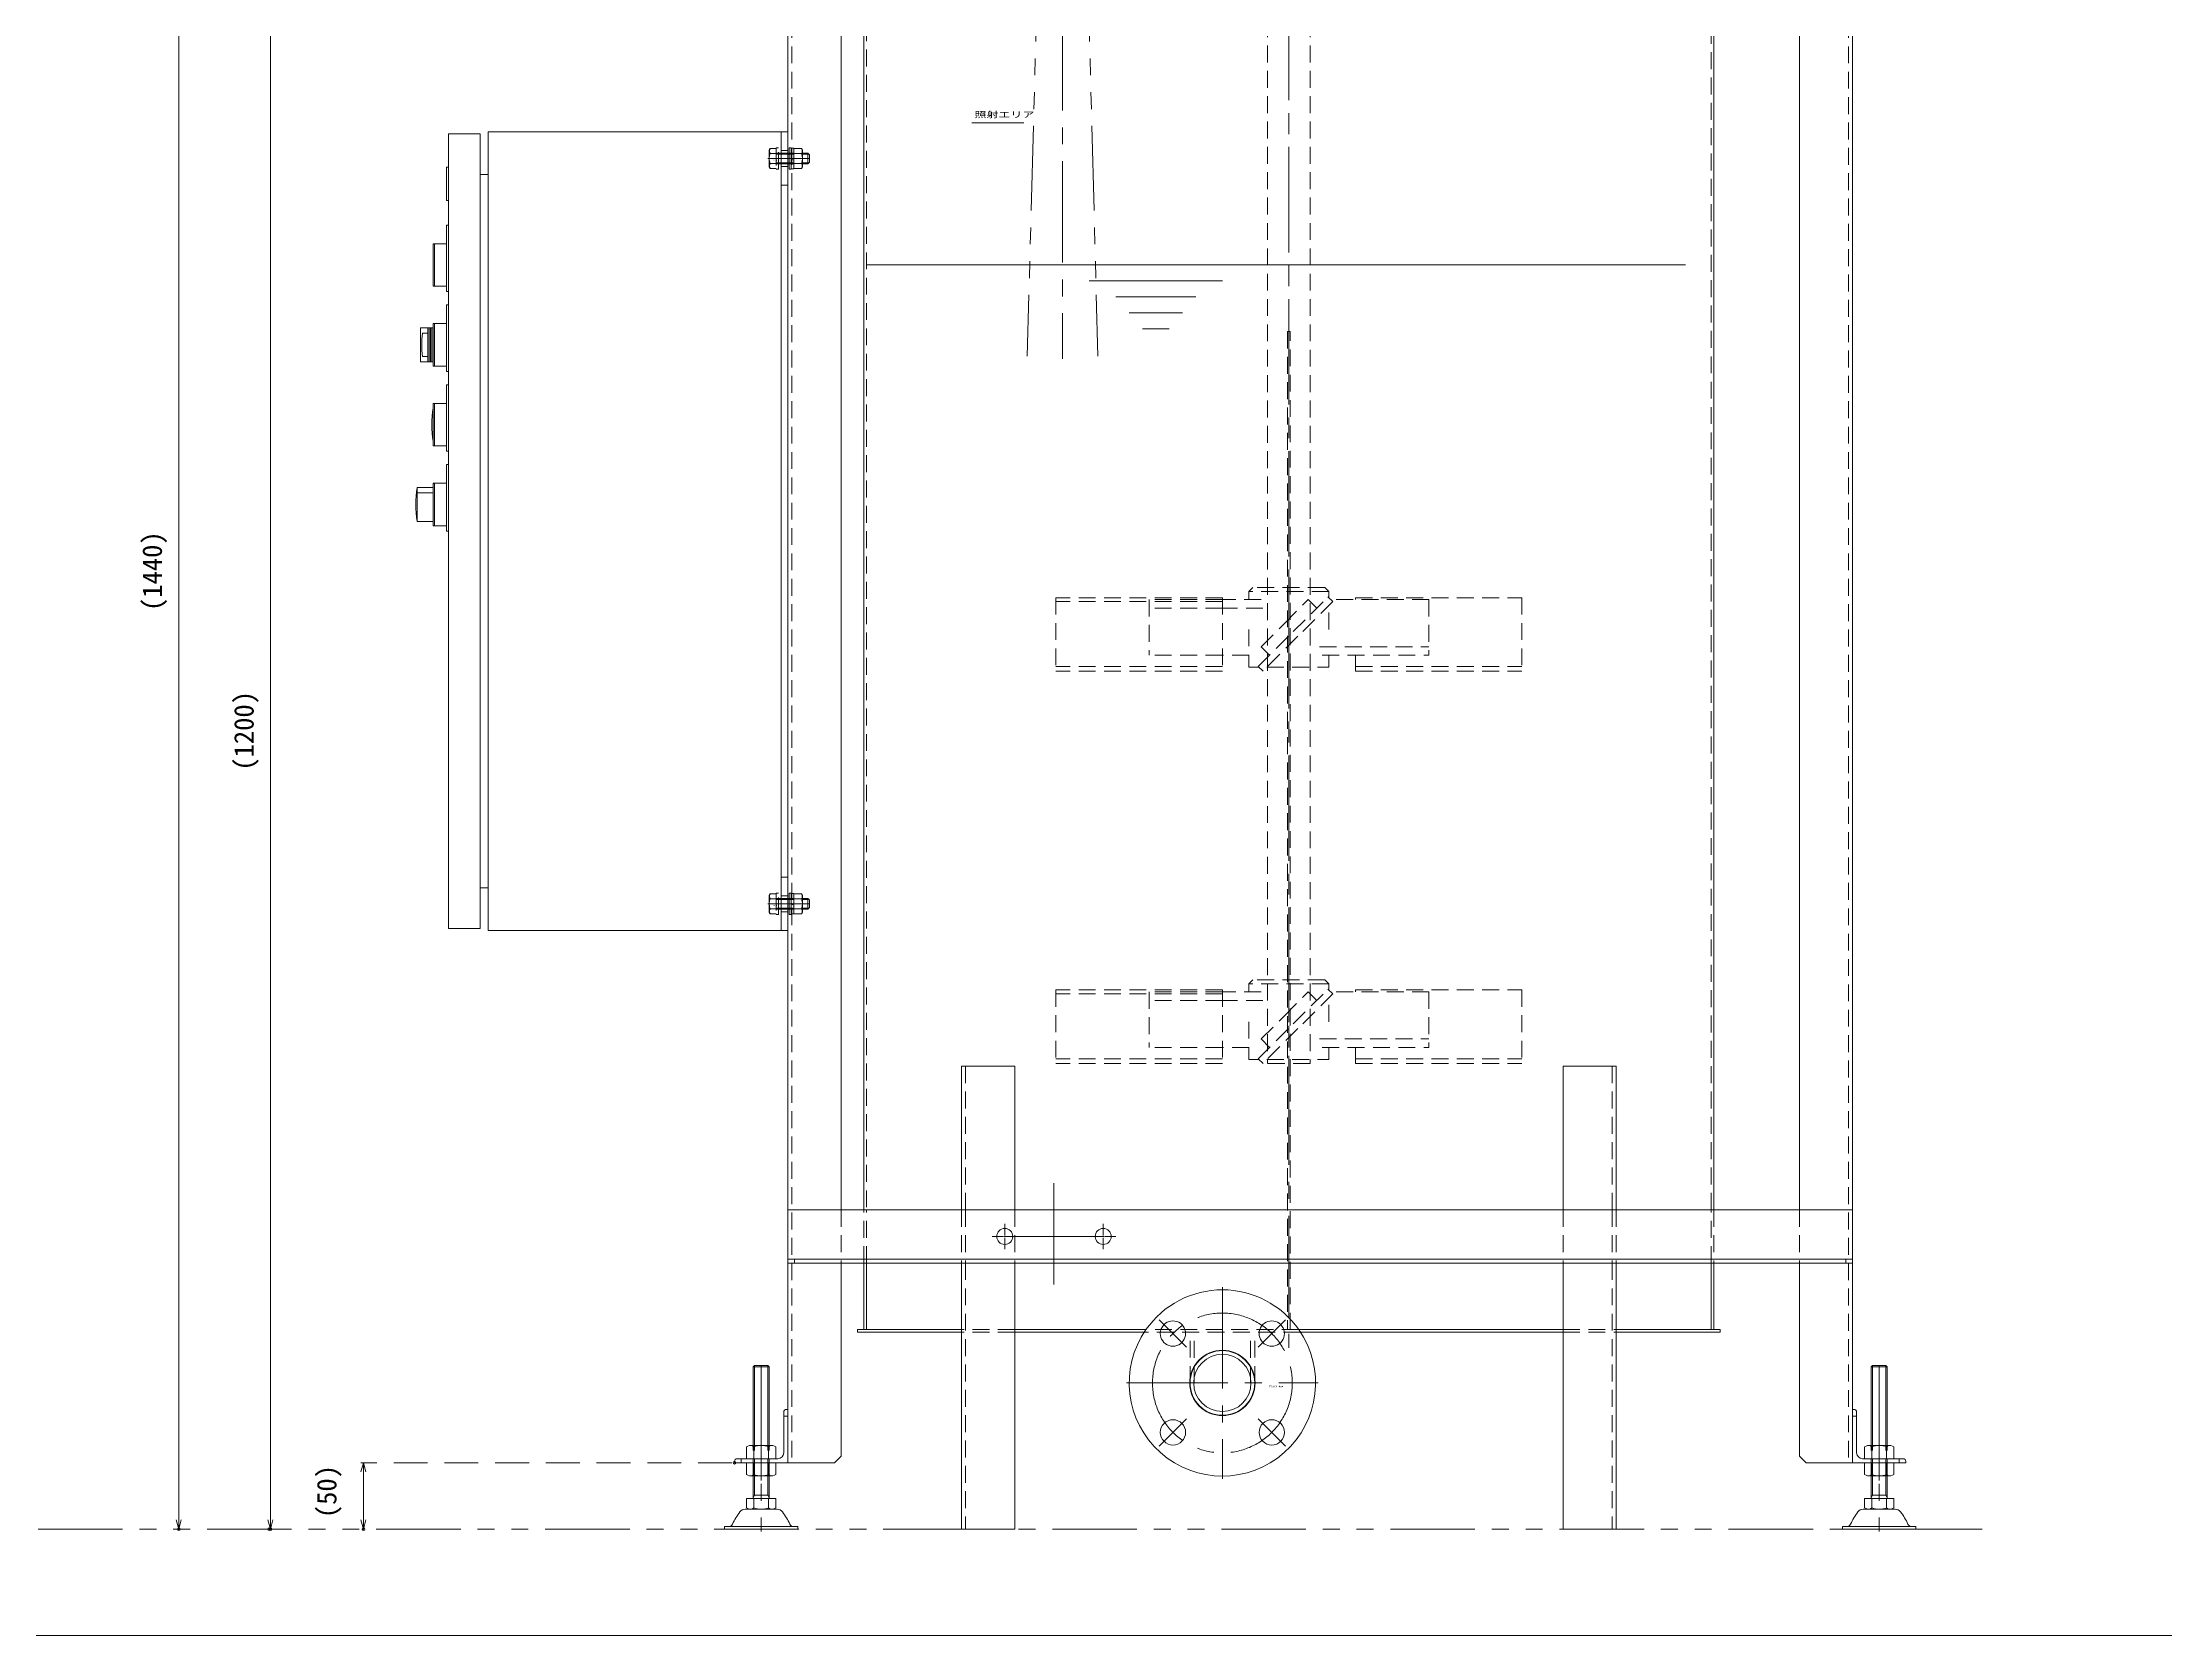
# Model space of a CAD drawing. Units: millimetres at full size. Extents: x -34906 to 7411, y -8440 to 3030.
# Drawn here: x -264 to 1331, y -4654 to -3457 of the extents above; entities that cross this region are included whole.
import ezdxf
from ezdxf.enums import TextEntityAlignment as Align

# ---------------------------------------------------------------- set-up
doc = ezdxf.new("R2010")
doc.units = ezdxf.units.MM
doc.header["$LTSCALE"] = 4
doc.header["$PDMODE"] = 32
doc.header["$PDSIZE"] = 2
for name, pattern in [('USER1', [28.575, 19.05, -3.175, 3.175, -3.175]), ('USER2', [9.525, 6.35, -3.175]), ('USER3', [31.75, 15.875, -3.175, 3.175, -3.175, 3.175, -3.175]), ('USER4', [4.7625, 3.175, -1.5875])]:
    doc.linetypes.add(name, pattern=pattern)
for name, color, linetype, lineweight in [('0-1_Defpoints', 7, 'Continuous', 18), ('0-2_01_外形線', 7, 'Continuous', 18), ('0-3_04_中心線', 7, 'USER1', 9), ('0-5_07_寸法線', 7, 'Continuous', 9), ('0-6_02_細線', 5, 'Continuous', 18), ('0-8_05_仮想線', 2, 'Continuous', 18), ('0-A_03_かくれ線', 6, 'USER4', 18)]:
    doc.layers.add(name, color=color, linetype=linetype, lineweight=lineweight)
doc.styles.add('ＭＳ ゴシック', font='')
doc.styles.get('ＭＳ ゴシック').set_extended_font_data('MS Gothic')

msp = doc.modelspace()

# ---------------------------------------------------------------- linework, layer by layer
at = {"layer": '0-1_Defpoints'}
msp.add_lwpolyline([(-2161.145, -4654.49), (1410.536, -4654.49), (1410.536, -2129.059), (-2161.145, -2129.059)], close=True, dxfattribs=at)
at = {"layer": '0-2_01_外形線'}
for p, q in [((352.714, -4334.586), (352.714, -3424.586)), ((991.352, -4334.586), (991.352, -3424.586)), ((290.533, -3524.582), (70.533, -3524.582)), ((70.533, -3524.582), (70.533, -4124.582)), ((290.533, -3524.582), (290.533, -4124.582)), ((40.533, -3526.082), (40.533, -4123.082)), ((64.533, -3526.082), (40.533, -3526.082)), ((64.533, -3526.082), (64.533, -4123.082)), ((296.512, -3536.582), (296.512, -3552.582)), ((298.112, -3536.582), (296.512, -3536.582)), ((298.112, -3552.582), (298.112, -3536.582)), ((298.112, -3536.882), (298.112, -3544.182)), ((298.112, -3536.882), (300.112, -3536.882)), ((300.112, -3536.882), (300.112, -3544.91)), ((300.112, -3537.076), (300.112, -3552.088)), ((300.112, -3540.829), (305.887, -3540.829)), ((306.612, -3538.332), (306.612, -3550.832)), ((306.612, -3540.582), (310.712, -3540.582)), ((310.712, -3548.582), (310.712, -3540.582)), ((310.712, -3540.582), (311.612, -3541.482)), ((70.533, -3556.582), (64.533, -3556.582)), ((298.112, -3552.582), (296.512, -3552.582)), ((298.112, -3544.182), (300.112, -3544.91)), ((298.112, -3544.982), (298.112, -3552.282)), ((298.112, -3544.982), (300.112, -3545.71)), ((300.112, -3552.282), (298.112, -3552.282)), ((300.112, -3545.71), (300.112, -3552.282)), ((300.112, -3548.335), (305.887, -3548.335)), ((306.612, -3548.582), (310.712, -3548.582)), ((310.712, -3548.582), (311.612, -3547.682)), ((311.612, -3541.482), (311.912, -3541.782)), ((311.612, -3547.682), (311.912, -3547.382)), ((311.912, -3547.382), (311.912, -3541.782)), ((40.533, -3576.082), (39.033, -3576.082)), ((39.033, -3608.582), (29.033, -3608.582)), ((29.033, -3608.582), (29.033, -3640.582)), ((30.033, -3608.582), (30.033, -3640.582)), ((39.033, -3640.582), (29.033, -3640.582)), ((40.533, -3644.582), (39.033, -3644.582)), ((29.033, -3671.894), (19.526, -3671.894)), ((19.526, -3671.894), (19.526, -3697.27)), ((24.533, -3675.909), (21.071, -3675.909)), ((25.033, -3671.894), (25.033, -3697.27)), ((26.033, -3671.894), (26.033, -3697.27)), ((27.033, -3671.894), (27.033, -3697.27)), ((28.033, -3671.894), (28.033, -3697.27)), ((39.033, -3668.582), (29.033, -3668.582)), ((29.033, -3668.582), (29.033, -3700.582)), ((30.033, -3668.582), (30.033, -3700.582)), ((29.033, -3697.27), (19.526, -3697.27)), ((24.533, -3693.255), (21.071, -3693.255)), ((39.033, -3700.582), (29.033, -3700.582)), ((40.533, -3704.582), (39.033, -3704.582)), ((39.033, -3728.582), (29.033, -3728.582)), ((29.033, -3728.582), (29.033, -3760.582)), ((30.033, -3728.582), (30.033, -3760.582)), ((39.033, -3760.582), (29.033, -3760.582)), ((40.533, -3764.582), (39.033, -3764.582)), ((29.033, -3791.894), (17.033, -3791.894)), ((17.033, -3791.894), (17.033, -3817.27)), ((29.033, -3795.909), (17.033, -3795.909)), ((39.033, -3788.582), (29.033, -3788.582)), ((29.033, -3788.582), (29.033, -3820.582)), ((30.033, -3788.582), (30.033, -3820.582)), ((29.033, -3817.27), (17.033, -3817.27)), ((39.033, -3820.582), (29.033, -3820.582)), ((40.533, -3824.582), (39.033, -3824.582)), ((70.533, -4092.582), (64.533, -4092.582)), ((296.512, -4096.582), (296.512, -4112.582)), ((298.112, -4096.582), (296.512, -4096.582)), ((298.112, -4112.582), (298.112, -4096.582)), ((298.112, -4096.882), (298.112, -4104.182)), ((298.112, -4096.882), (300.112, -4096.882)), ((300.112, -4096.882), (300.112, -4104.91)), ((300.112, -4097.076), (300.112, -4112.088)), ((306.612, -4098.332), (306.612, -4110.832)), ((298.112, -4112.582), (296.512, -4112.582)), ((298.112, -4104.182), (300.112, -4104.91)), ((298.112, -4104.982), (298.112, -4112.282)), ((298.112, -4104.982), (300.112, -4105.71)), ((300.112, -4112.282), (298.112, -4112.282)), ((300.112, -4100.829), (305.887, -4100.829)), ((300.112, -4105.71), (300.112, -4112.282)), ((300.112, -4108.335), (305.887, -4108.335)), ((306.612, -4100.582), (310.712, -4100.582)), ((306.612, -4108.582), (310.712, -4108.582)), ((310.712, -4108.582), (310.712, -4100.582)), ((310.712, -4100.582), (311.612, -4101.482)), ((310.712, -4108.582), (311.612, -4107.682)), ((311.612, -4101.482), (311.912, -4101.782)), ((311.612, -4107.682), (311.912, -4107.382)), ((311.912, -4107.382), (311.912, -4101.782)), ((64.533, -4123.082), (40.533, -4123.082)), ((290.533, -4124.582), (70.533, -4124.582)), ((1095.533, -4371.586), (295.533, -4371.586)), ((300.533, -4371.586), (300.533, -4374.586)), ((352.714, -4374.586), (352.714, -4424.586)), ((354.714, -4374.586), (354.714, -4424.586)), ((989.352, -4374.586), (989.352, -4424.586)), ((991.352, -4374.586), (991.352, -4424.586)), ((1090.533, -4371.586), (1090.533, -4374.586)), ((348.033, -4424.586), (348.033, -4426.586)), ((426.085, -4424.586), (348.033, -4424.586)), ((426.085, -4426.586), (348.033, -4426.586)), ((564.657, -4424.586), (466.085, -4424.586)), ((563.31, -4426.586), (466.085, -4426.586)), ((877.981, -4424.586), (679.409, -4424.586)), ((877.981, -4426.586), (680.756, -4426.586)), ((996.033, -4424.586), (917.981, -4424.586)), ((269.533, -4452.534), (270.48, -4451.587)), ((269.533, -4452.534), (281.533, -4452.534)), ((269.533, -4452.534), (269.533, -4511.586)), ((270.48, -4451.587), (280.586, -4451.587)), ((280.586, -4451.587), (281.533, -4452.534)), ((281.533, -4452.534), (281.533, -4511.586)), ((1109.533, -4452.534), (1110.48, -4451.587)), ((1109.533, -4452.534), (1121.533, -4452.534)), ((1109.533, -4452.534), (1109.533, -4511.586)), ((1110.48, -4451.587), (1120.586, -4451.587)), ((1120.586, -4451.587), (1121.533, -4452.534)), ((1121.533, -4452.534), (1121.533, -4511.586)), ((292.533, -4486.586), (292.533, -4517.086)), ((295.533, -4489.586), (292.533, -4489.586)), ((295.533, -4484.586), (294.533, -4484.586)), ((1095.533, -4484.586), (1096.533, -4484.586)), ((1095.533, -4489.586), (1098.533, -4489.586)), ((1098.533, -4486.586), (1098.533, -4517.086)), ((283.648, -4511.586), (267.418, -4511.586)), ((270.033, -4521.586), (270.033, -4512.686)), ((281.033, -4521.586), (281.033, -4512.686)), ((286.533, -4512.686), (285.476, -4512.076)), ((286.533, -4521.586), (286.533, -4512.686)), ((1123.648, -4511.586), (1107.418, -4511.586)), ((1110.033, -4521.586), (1110.033, -4512.686)), ((1121.033, -4521.586), (1121.033, -4512.686)), ((1126.533, -4512.686), (1125.476, -4512.076)), ((1126.533, -4521.586), (1126.533, -4512.686)), ((288.033, -4521.586), (257.533, -4521.586)), ((260.533, -4524.586), (260.533, -4521.586)), ((286.533, -4521.586), (264.533, -4521.586)), ((286.534, -4524.586), (264.534, -4524.586)), ((270.034, -4524.586), (270.034, -4533.486)), ((281.034, -4524.586), (281.034, -4533.486)), ((286.534, -4524.586), (286.534, -4533.486)), ((1103.033, -4521.586), (1133.533, -4521.586)), ((1126.533, -4521.586), (1104.533, -4521.586)), ((1126.534, -4524.586), (1104.534, -4524.586)), ((1110.034, -4524.586), (1110.034, -4533.486)), ((1121.034, -4524.586), (1121.034, -4533.486)), ((1126.534, -4524.586), (1126.534, -4533.486)), ((1130.533, -4524.586), (1130.533, -4521.586)), ((283.648, -4534.586), (267.419, -4534.586)), ((269.533, -4534.586), (269.533, -4549.087)), ((281.533, -4534.586), (281.533, -4549.087)), ((286.534, -4533.486), (285.477, -4534.096)), ((1123.648, -4534.586), (1107.419, -4534.586)), ((1109.533, -4534.586), (1109.533, -4549.087)), ((1121.533, -4534.586), (1121.533, -4549.087)), ((1126.534, -4533.486), (1125.477, -4534.096)), ((263.458, -4559.587), (275.533, -4559.587)), ((264.533, -4551.587), (286.533, -4551.587)), ((264.533, -4558.487), (264.533, -4551.587)), ((265.589, -4559.097), (264.533, -4558.487)), ((267.418, -4559.587), (283.313, -4559.572)), ((269.533, -4551.087), (269.533, -4549.087)), ((270.033, -4551.587), (270.033, -4558.487)), ((270.48, -4549.087), (275.533, -4549.087)), ((280.586, -4549.087), (275.533, -4549.087)), ((287.608, -4559.587), (275.533, -4559.587)), ((281.033, -4551.587), (281.033, -4558.487)), ((281.533, -4549.087), (281.533, -4551.087)), ((286.533, -4558.487), (285.476, -4559.097)), ((286.533, -4551.587), (286.533, -4558.487)), ((1103.458, -4559.587), (1115.533, -4559.587)), ((1104.533, -4551.587), (1126.533, -4551.587)), ((1104.533, -4558.487), (1104.533, -4551.587)), ((1105.589, -4559.097), (1104.533, -4558.487)), ((1107.418, -4559.587), (1123.313, -4559.572)), ((1109.533, -4551.087), (1109.533, -4549.087)), ((1110.033, -4551.587), (1110.033, -4558.487)), ((1110.48, -4549.087), (1115.533, -4549.087)), ((1120.586, -4549.087), (1115.533, -4549.087)), ((1127.608, -4559.587), (1115.533, -4559.587)), ((1121.033, -4551.587), (1121.033, -4558.487)), ((1121.533, -4549.087), (1121.533, -4551.087)), ((1126.533, -4558.487), (1125.476, -4559.097)), ((1126.533, -4551.587), (1126.533, -4558.487)), ((248.033, -4572.586), (248.033, -4574.586)), ((303.033, -4572.586), (248.033, -4572.586)), ((303.033, -4574.586), (248.033, -4574.586)), ((303.033, -4572.586), (303.033, -4574.586)), ((1088.033, -4572.586), (1088.033, -4574.586)), ((1143.033, -4572.586), (1088.033, -4572.586)), ((1143.033, -4574.586), (1088.033, -4574.586)), ((1143.033, -4572.586), (1143.033, -4574.586))]:
    msp.add_line(p, q, dxfattribs=at)
for points in [[(335.533, -4334.586), (335.533, -3174.586), (295.533, -3174.586), (295.533, -4334.586)], [(1055.533, -4334.586), (1055.533, -3174.586), (1095.533, -3174.586), (1095.533, -4334.586)], [(300.112, -3537.076), (305.887, -3537.076), (306.612, -3538.332)], [(40.533, -3551.082), (39.033, -3551.082), (39.033, -3576.082)], [(300.112, -3552.088), (305.887, -3552.088), (306.612, -3550.832)], [(40.533, -3594.582), (39.033, -3594.582), (39.033, -3644.582)], [(40.533, -3654.582), (39.033, -3654.582), (39.033, -3704.582)], [(40.533, -3714.582), (39.033, -3714.582), (39.033, -3764.582)], [(40.533, -3774.582), (39.033, -3774.582), (39.033, -3824.582)], [(300.112, -4097.076), (305.887, -4097.076), (306.612, -4098.332)], [(300.112, -4112.088), (305.887, -4112.088), (306.612, -4110.832)], [(466.085, -4334.586), (466.085, -4226.586), (426.085, -4226.586), (426.085, -4334.586)], [(877.981, -4334.586), (877.981, -4226.586), (917.981, -4226.586), (917.981, -4334.586)], [(335.533, -4374.586), (335.533, -4519.586), (330.533, -4524.586), (295.533, -4524.586), (295.533, -4374.586)], [(466.085, -4374.586), (466.085, -4574.586), (426.085, -4574.586), (426.085, -4374.586)], [(877.981, -4374.586), (877.981, -4574.586), (917.981, -4574.586), (917.981, -4374.586)], [(1055.533, -4374.586), (1055.533, -4519.586), (1060.533, -4524.586), (1095.533, -4524.586), (1095.533, -4374.586)], [(917.981, -4426.586), (996.033, -4426.586), (996.033, -4424.586)], [(255.533, -4523.586), (255.533, -4524.586), (295.533, -4524.586), (295.533, -4484.586)], [(1135.533, -4523.586), (1135.533, -4524.586), (1095.533, -4524.586), (1095.533, -4484.586)], [(265.589, -4512.076), (264.533, -4512.686), (264.533, -4521.586)], [(1105.589, -4512.076), (1104.533, -4512.686), (1104.533, -4521.586)], [(265.59, -4534.096), (264.534, -4533.486), (264.534, -4524.586)], [(1105.59, -4534.096), (1104.534, -4533.486), (1104.534, -4524.586)]]:
    msp.add_lwpolyline(points, dxfattribs=at)
for points in [[(290.533, -3564.582), (290.533, -3524.582), (295.533, -3524.582), (295.533, -3564.582)], [(290.533, -4124.582), (290.533, -4084.582), (295.533, -4084.582), (295.533, -4124.582)], [(1095.533, -4374.586), (295.533, -4374.586), (295.533, -4334.586), (1095.533, -4334.586)]]:
    msp.add_lwpolyline(points, close=True, dxfattribs=at)
for centre, radius in [((458.533, -4354.586), 6), ((532.533, -4354.586), 6), ((622.033, -4464.686), 24.55), ((622.033, -4464.686), 24.3), ((622.033, -4464.686), 21.5), ((584.91, -4501.809), 9.5), ((659.156, -4501.809), 9.5)]:
    msp.add_circle(centre, radius, dxfattribs=at)
for centre, radius, start, end in [((302.637, -3538.953), 3.753, 330.00001, 29.99999), ((296.536, -3544.582), 10.076, 338.13461, 21.86539), ((302.637, -3550.211), 3.753, 330.00001, 29.99999), ((101.598, -3684.582), 80.992, 173.85278, 186.14722), ((109.025, -3744.582), 80.992, 170.98711, 189.01289), ((97.025, -3804.582), 80.992, 170.98711, 189.01289), ((302.637, -4098.953), 3.753, 330.00001, 29.99999), ((302.637, -4110.211), 3.753, 330.00001, 29.99999), ((296.536, -4104.582), 10.076, 338.13461, 21.86539), ((622.033, -4464.686), 70, 34.9497, 145.0503), ((584.91, -4427.563), 9.5, 18.26163, 161.73837), ((659.156, -4427.563), 9.5, 18.26163, 161.73837), ((622.033, -4464.686), 70, 145.0503, 34.9497), ((584.91, -4427.563), 9.5, 161.73833, 18.26163), ((659.156, -4427.563), 9.5, 161.73837, 18.26167), ((294.533, -4486.586), 2, 90, 180), ((1096.533, -4486.586), 2, 360, 90), ((267.418, -4515.244), 3.658, 44.36718, 120), ((275.533, -4525.886), 14.3, 67.38014, 112.61987), ((283.648, -4515.244), 3.658, 60, 135.63281), ((1107.418, -4515.244), 3.658, 44.36718, 120), ((1115.533, -4525.886), 14.3, 67.38014, 112.61987), ((1123.648, -4515.244), 3.658, 60, 135.63281), ((257.533, -4523.586), 2, 90, 180), ((288.033, -4517.086), 4.5, 270, 360), ((1103.033, -4517.086), 4.5, 180, 270), ((1133.533, -4523.586), 2, 360, 90), ((267.419, -4530.928), 3.658, 240, 315.63282), ((275.534, -4520.286), 14.3, 247.38013, 292.61986), ((283.648, -4530.928), 3.658, 224.36719, 300), ((1107.419, -4530.928), 3.658, 240, 315.63282), ((1115.534, -4520.286), 14.3, 247.38013, 292.61986), ((1123.648, -4530.928), 3.658, 224.36719, 300), ((299.512, -4591.515), 50, 143.2455, 155.56093), ((263.458, -4564.587), 5, 90, 143.2455), ((267.418, -4555.93), 3.658, 240, 315.63282), ((269.033, -4551.087), 0.5, 270, 0), ((275.533, -4545.287), 14.3, 247.38013, 292.61986), ((283.648, -4555.93), 3.658, 224.36719, 300), ((282.033, -4551.087), 0.5, 180, 270), ((287.608, -4564.587), 5, 36.7545, 90), ((251.554, -4591.515), 50, 24.43907, 36.7545), ((1139.512, -4591.515), 50, 143.2455, 155.56093), ((1103.458, -4564.587), 5, 90, 143.2455), ((1107.418, -4555.93), 3.658, 240, 315.63282), ((1109.033, -4551.087), 0.5, 270, 0), ((1115.533, -4545.287), 14.3, 247.38013, 292.61986), ((1123.648, -4555.93), 3.658, 224.36719, 300), ((1122.033, -4551.087), 0.5, 180, 270), ((1127.608, -4564.587), 5, 36.7545, 90), ((1091.554, -4591.515), 50, 24.43907, 36.7545), ((251.261, -4569.587), 3, 270, 335.56093), ((299.805, -4569.587), 3, 204.43907, 270), ((1091.261, -4569.587), 3, 270, 335.56093), ((1139.805, -4569.587), 3, 204.43907, 270)]:
    msp.add_arc(centre, radius, start, end, dxfattribs=at)
at = {"layer": '0-3_04_中心線', "color": 1, "lineweight": 18}
for p, q in [((502.033, -3203.647), (502.033, -3695.052)), ((672.033, -3421.586), (672.033, -4224.586)), ((672.033, -3424.586), (672.033, -4438.279)), ((305.533, -3544.582), (280.533, -3544.582)), ((281.612, -3544.582), (311.912, -3544.582)), ((305.533, -4104.582), (280.533, -4104.582)), ((281.612, -4104.582), (311.912, -4104.582)), ((495.533, -4314.586), (495.533, -4394.586)), ((532.533, -4354.586), (458.533, -4354.586)), ((622.033, -4392.686), (622.033, -4536.686)), ((574.657, -4417.31), (595.163, -4437.816)), ((669.409, -4417.31), (648.903, -4437.816)), ((275.533, -4451.587), (275.533, -4576.38)), ((550.033, -4464.686), (694.033, -4464.686)), ((1115.533, -4451.587), (1115.533, -4576.38)), ((574.657, -4512.062), (595.163, -4491.556)), ((669.409, -4512.062), (648.903, -4491.556)), ((275.533, -4508.086), (275.533, -4538.086)), ((1115.533, -4508.086), (1115.533, -4538.086))]:
    msp.add_line(p, q, dxfattribs=at)
at = {"layer": '0-3_04_中心線'}
for p, q in [((458.533, -4353.386), (458.533, -4345.086)), ((532.533, -4353.386), (532.533, -4345.086)), ((449.033, -4354.586), (457.333, -4354.586)), ((458.533, -4364.086), (458.533, -4355.786)), ((459.733, -4354.586), (468.033, -4354.586)), ((523.033, -4354.586), (531.333, -4354.586)), ((532.533, -4364.086), (532.533, -4355.786)), ((533.733, -4354.586), (542.033, -4354.586))]:
    msp.add_line(p, q, dxfattribs=at)
at = {"layer": '0-3_04_中心線', "linetype": 'Continuous'}
for p, q in [((458.533, -4355.186), (458.533, -4353.986)), ((532.533, -4355.186), (532.533, -4353.986)), ((457.933, -4354.586), (459.133, -4354.586)), ((531.933, -4354.586), (533.133, -4354.586))]:
    msp.add_line(p, q, dxfattribs=at)
at = {"layer": '0-3_04_中心線', "color": 1, "lineweight": 18}
msp.add_circle((622.033, -4464.686), 52.5, dxfattribs=at)
at = {"layer": '0-5_07_寸法線', "color": 4, "lineweight": 18}
for p, q in [((-162.019, -3141.586), (-162.019, -4567.586)), ((-93.115, -3381.586), (-93.115, -4567.586)), ((-23.281, -4531.586), (-23.281, -4567.586)), ((-92.053, -4574.586), (-91.115, -4574.586))]:
    msp.add_line(p, q, dxfattribs=at)
at = {"layer": '0-5_07_寸法線', "color": 3, "lineweight": 18}
msp.add_line((433.753, -3517.68), (472.952, -3517.68), dxfattribs=at)
at = {"layer": '0-5_07_寸法線', "color": 4, "linetype": 'USER2', "lineweight": 18}
msp.add_line((253.533, -4524.586), (-25.281, -4524.586), dxfattribs=at)
at = {"layer": '0-5_07_寸法線'}
for p, q in [((-23.281, -4524.586), (-23.281, -4531.586)), ((-162.019, -4574.586), (-162.019, -4567.586)), ((-93.115, -4574.586), (-93.115, -4567.586)), ((-23.281, -4574.586), (-23.281, -4567.586))]:
    msp.add_line(p, q, dxfattribs=at)
for points in [[(-25.157, -4531.586), (-23.281, -4524.586), (-21.405, -4531.586)], [(-160.144, -4567.586), (-162.019, -4574.586), (-163.895, -4567.586)], [(-91.239, -4567.586), (-93.115, -4574.586), (-94.991, -4567.586)], [(-21.405, -4567.586), (-23.281, -4574.586), (-25.157, -4567.586)]]:
    msp.add_lwpolyline(points, dxfattribs=at)
for p in [(255.533, -4524.586), (-162.019, -4574.586), (-162.019, -4574.586), (-94.053, -4574.586), (-93.115, -4574.586), (-23.281, -4574.586), (-23.281, -4574.586)]:
    msp.add_point(p, dxfattribs=at)
at = {"layer": '0-6_02_細線'}
for p, q in [((306.612, -3541.332), (311.462, -3541.332)), ((306.612, -3547.832), (311.462, -3547.832)), ((970.033, -3624.586), (354.714, -3624.586)), ((622.033, -3636.586), (522.033, -3636.586)), ((602.033, -3648.586), (542.033, -3648.586)), ((592.033, -3660.586), (552.033, -3660.586)), ((582.033, -3672.586), (562.033, -3672.586)), ((306.612, -4101.332), (311.462, -4101.332)), ((306.612, -4107.832), (311.462, -4107.832)), ((270.48, -4511.586), (270.48, -4451.587)), ((280.586, -4511.586), (280.586, -4451.587)), ((1110.48, -4511.586), (1110.48, -4451.587)), ((1120.586, -4511.586), (1120.586, -4451.587)), ((270.48, -4549.087), (270.48, -4534.586)), ((280.586, -4549.087), (280.586, -4534.586)), ((1110.48, -4549.087), (1110.48, -4534.586)), ((1120.586, -4549.087), (1120.586, -4534.586)), ((270.48, -4549.087), (269.533, -4550.733)), ((280.586, -4549.087), (281.533, -4550.733)), ((1110.48, -4549.087), (1109.533, -4550.733)), ((1120.586, -4549.087), (1121.533, -4550.733))]:
    msp.add_line(p, q, dxfattribs=at)
at = {"layer": '0-8_05_仮想線', "linetype": 'USER3'}
for p, q in [((483.483, -3393.169), (475.496, -3693.169)), ((520.583, -3393.169), (528.57, -3693.169)), ((-1918.7, -4574.586), (1192.836, -4574.586))]:
    msp.add_line(p, q, dxfattribs=at)
at = {"layer": '0-A_03_かくれ線'}
for p, q in [((298.533, -3174.586), (298.533, -4524.586)), ((1092.533, -3174.586), (1092.533, -4524.586)), ((354.714, -3424.586), (354.714, -4334.586)), ((656.033, -3421.586), (656.033, -4224.586)), ((688.033, -3421.586), (688.033, -4224.586)), ((989.352, -4334.586), (989.352, -3424.586)), ((282.308, -3537.076), (281.612, -3538.282)), ((281.612, -3550.882), (281.612, -3538.282)), ((286.912, -3537.076), (282.308, -3537.076)), ((286.912, -3540.829), (282.308, -3540.829)), ((286.912, -3536.582), (286.912, -3552.582)), ((288.512, -3536.582), (286.912, -3536.582)), ((286.912, -3537.076), (286.912, -3552.088)), ((286.912, -3540.582), (306.612, -3540.582)), ((288.512, -3552.582), (288.512, -3536.582)), ((295.533, -3538.582), (290.533, -3538.582)), ((282.308, -3552.088), (281.612, -3550.882)), ((286.912, -3548.335), (282.308, -3548.335)), ((286.912, -3552.088), (282.308, -3552.088)), ((286.912, -3541.332), (306.612, -3541.332)), ((286.912, -3547.832), (306.612, -3547.832)), ((286.912, -3548.582), (306.612, -3548.582)), ((288.512, -3552.582), (286.912, -3552.582)), ((295.533, -3550.582), (290.533, -3550.582)), ((497.033, -3874.586), (497.033, -3929.793)), ((622.033, -3874.586), (497.033, -3874.586)), ((622.033, -3874.586), (622.033, -3929.793)), ((645.033, -3866.912), (642.033, -3869.912)), ((702.033, -3869.912), (642.033, -3869.912)), ((642.033, -3869.912), (642.033, -3876.053)), ((699.033, -3866.912), (645.033, -3866.912)), ((672.033, -3866.912), (672.033, -3926.912)), ((699.033, -3866.912), (702.033, -3869.912)), ((702.033, -3874.586), (702.033, -3869.912)), ((722.033, -3874.586), (847.033, -3874.586)), ((722.033, -3876.053), (722.033, -3874.586)), ((847.033, -3874.586), (847.033, -3929.793)), ((622.033, -3877.467), (497.033, -3877.467)), ((567.033, -3876.053), (567.033, -3917.772)), ((622.033, -3876.053), (567.033, -3876.053)), ((622.033, -3882.417), (567.033, -3882.417)), ((651.227, -3876.053), (622.033, -3876.053)), ((652.513, -3882.417), (622.033, -3882.417)), ((702.033, -3898.412), (702.033, -3880.347)), ((707.486, -3876.053), (777.033, -3876.053)), ((777.033, -3876.053), (777.033, -3917.772)), ((642.033, -3898.412), (642.033, -3926.912)), ((622.033, -3917.772), (567.033, -3917.772)), ((642.033, -3917.772), (622.033, -3917.772)), ((694.976, -3911.408), (777.033, -3911.408)), ((697.105, -3917.772), (777.033, -3917.772)), ((702.033, -3926.912), (702.033, -3917.772)), ((722.033, -3917.772), (722.033, -3929.793)), ((622.033, -3926.257), (497.033, -3926.257)), ((622.033, -3929.793), (497.033, -3929.793)), ((642.033, -3926.912), (649.707, -3926.912)), ((655.468, -3926.912), (702.033, -3926.912)), ((722.033, -3926.257), (847.033, -3926.257)), ((722.033, -3929.793), (847.033, -3929.793)), ((282.308, -4097.076), (281.612, -4098.282)), ((281.612, -4110.882), (281.612, -4098.282)), ((286.912, -4097.076), (282.308, -4097.076)), ((286.912, -4096.582), (286.912, -4112.582)), ((288.512, -4096.582), (286.912, -4096.582)), ((286.912, -4097.076), (286.912, -4112.088)), ((288.512, -4112.582), (288.512, -4096.582)), ((295.533, -4098.582), (290.533, -4098.582)), ((282.308, -4112.088), (281.612, -4110.882)), ((286.912, -4100.829), (282.308, -4100.829)), ((286.912, -4108.335), (282.308, -4108.335)), ((286.912, -4112.088), (282.308, -4112.088)), ((286.912, -4100.582), (306.612, -4100.582)), ((286.912, -4101.332), (306.612, -4101.332)), ((286.912, -4107.832), (306.612, -4107.832)), ((286.912, -4108.582), (306.612, -4108.582)), ((288.512, -4112.582), (286.912, -4112.582)), ((295.533, -4110.582), (290.533, -4110.582)), ((645.033, -4161.706), (642.033, -4164.706)), ((699.033, -4161.706), (645.033, -4161.706)), ((672.033, -4161.706), (672.033, -4221.706)), ((699.033, -4161.706), (702.033, -4164.706)), ((497.033, -4169.38), (497.033, -4224.586)), ((622.033, -4169.38), (497.033, -4169.38)), ((622.033, -4172.261), (497.033, -4172.261)), ((567.033, -4170.846), (567.033, -4212.566)), ((622.033, -4170.846), (567.033, -4170.846)), ((622.033, -4177.21), (567.033, -4177.21)), ((622.033, -4169.38), (622.033, -4224.586)), ((651.227, -4170.846), (622.033, -4170.846)), ((652.513, -4177.21), (622.033, -4177.21)), ((702.033, -4164.706), (642.033, -4164.706)), ((642.033, -4164.706), (642.033, -4170.846)), ((702.033, -4169.38), (702.033, -4164.706)), ((702.033, -4193.206), (702.033, -4175.141)), ((707.486, -4170.846), (777.033, -4170.846)), ((722.033, -4169.38), (847.033, -4169.38)), ((722.033, -4170.846), (722.033, -4169.38)), ((777.033, -4170.846), (777.033, -4212.566)), ((847.033, -4169.38), (847.033, -4224.586)), ((642.033, -4193.206), (642.033, -4221.706)), ((694.976, -4206.202), (777.033, -4206.202)), ((429.085, -4226.586), (429.085, -4334.586)), ((622.033, -4221.051), (497.033, -4221.051)), ((622.033, -4224.586), (497.033, -4224.586)), ((622.033, -4212.566), (567.033, -4212.566)), ((642.033, -4212.566), (622.033, -4212.566)), ((642.033, -4221.706), (649.707, -4221.706)), ((655.468, -4221.706), (702.033, -4221.706)), ((688.033, -4224.586), (656.033, -4224.586)), ((697.105, -4212.566), (777.033, -4212.566)), ((702.033, -4221.706), (702.033, -4212.566)), ((722.033, -4212.566), (722.033, -4224.586)), ((722.033, -4221.051), (847.033, -4221.051)), ((722.033, -4224.586), (847.033, -4224.586)), ((914.981, -4226.586), (914.981, -4334.586)), ((295.533, -4334.586), (295.533, -4374.586)), ((335.533, -4334.586), (335.533, -4374.586)), ((352.714, -4374.586), (352.714, -4334.586)), ((354.714, -4374.586), (354.714, -4334.586)), ((426.085, -4334.586), (426.085, -4374.586)), ((466.085, -4334.586), (466.085, -4374.586)), ((877.981, -4334.586), (877.981, -4374.586)), ((917.981, -4334.586), (917.981, -4374.586)), ((989.352, -4374.586), (989.352, -4334.586)), ((991.352, -4334.586), (991.352, -4374.586)), ((1055.533, -4334.586), (1055.533, -4374.586)), ((1095.533, -4334.586), (1095.533, -4374.586)), ((466.085, -4424.586), (426.085, -4424.586)), ((466.085, -4426.586), (426.085, -4426.586)), ((680.756, -4426.586), (563.31, -4426.586)), ((679.409, -4424.586), (564.657, -4424.586)), ((597.733, -4464.686), (597.733, -4426.586)), ((600.782, -4464.847), (600.782, -4426.747)), ((643.283, -4464.847), (643.283, -4426.747)), ((646.333, -4464.686), (646.333, -4426.586)), ((877.981, -4424.586), (917.981, -4424.586)), ((877.981, -4426.586), (917.981, -4426.586)), ((269.533, -4534.586), (269.533, -4511.586)), ((270.48, -4534.586), (270.48, -4511.586)), ((280.586, -4534.586), (280.586, -4511.586)), ((281.533, -4534.586), (281.533, -4511.586)), ((1109.533, -4534.586), (1109.533, -4511.586)), ((1110.48, -4534.586), (1110.48, -4511.586)), ((1120.586, -4534.586), (1120.586, -4511.586)), ((1121.533, -4534.586), (1121.533, -4511.586)), ((269.533, -4521.586), (269.533, -4524.586)), ((281.533, -4521.586), (281.533, -4524.586)), ((1109.533, -4521.586), (1109.533, -4524.586)), ((1121.533, -4521.586), (1121.533, -4524.586))]:
    msp.add_line(p, q, dxfattribs=at)
for points in [[(671.033, -4424.586), (673.033, -4424.586), (673.033, -3674.586), (671.033, -3674.586)], [(678.75, -3903.63), (652.587, -3929.793), (649.052, -3926.257), (675.215, -3900.094), (701.378, -3873.931), (704.913, -3877.467)], [(678.75, -4198.423), (652.587, -4224.586), (649.052, -4221.051), (675.215, -4194.888), (701.378, -4168.725), (704.913, -4172.261)]]:
    msp.add_lwpolyline(points, close=True, dxfattribs=at)
for points in [[(657.537, -3917.772), (651.173, -3911.408), (668.851, -3893.73), (686.528, -3876.053), (692.892, -3882.417)], [(657.537, -4212.566), (651.173, -4206.202), (668.851, -4188.524), (686.528, -4170.846), (692.892, -4177.21)], [(429.085, -4334.586), (429.085, -4374.586), (429.085, -4574.586)], [(914.981, -4334.586), (914.981, -4374.586), (914.981, -4574.586)]]:
    msp.add_lwpolyline(points, dxfattribs=at)
for centre, radius, start, end in [((292.077, -3544.582), 10.465, 158.98558, 201.01442), ((285.558, -3538.953), 3.753, 150.00001, 209.99999), ((285.558, -3550.211), 3.753, 150.00001, 209.99999), ((285.558, -4098.953), 3.753, 150.00001, 209.99999), ((292.077, -4104.582), 10.465, 158.98558, 201.01442), ((285.558, -4110.211), 3.753, 150.00001, 209.99999)]:
    msp.add_arc(centre, radius, start, end, dxfattribs=at)

# ---------------------------------------------------------------- texts
at = {"layer": '0-5_07_寸法線', "style": 'ＭＳ ゴシック', "width": 1.5}
msp.add_text('照射エリア', height=4.399, dxfattribs=at).set_placement((435.794, -3515.124), align=Align.BOTTOM_LEFT)
at = {"layer": '0-5_07_寸法線', "style": 'ＭＳ ゴシック'}
for s, p in [('(1440)', (-170.257, -3884.586)), ('(1200)', (-101.353, -4004.586)), ('(50)', (-39.146, -4566.259))]:
    msp.add_text(s, height=14.66, rotation=90, dxfattribs=at).set_placement(p, align=Align.BOTTOM_LEFT)
at = {"layer": '0-A_03_かくれ線', "color": 7, "style": 'ＭＳ ゴシック'}
for p in [(287.755, -3545.262), (287.755, -4105.262)]:
    msp.add_text('M8-25', height=0.7331, rotation=180, dxfattribs=at).set_placement(p, align=Align.BOTTOM_LEFT)
msp.add_text('JIS10K-40A', height=1.466, dxfattribs=at).set_placement((656.335, -4468.485), align=Align.BOTTOM_LEFT)

doc.saveas('drawing.dxf')
